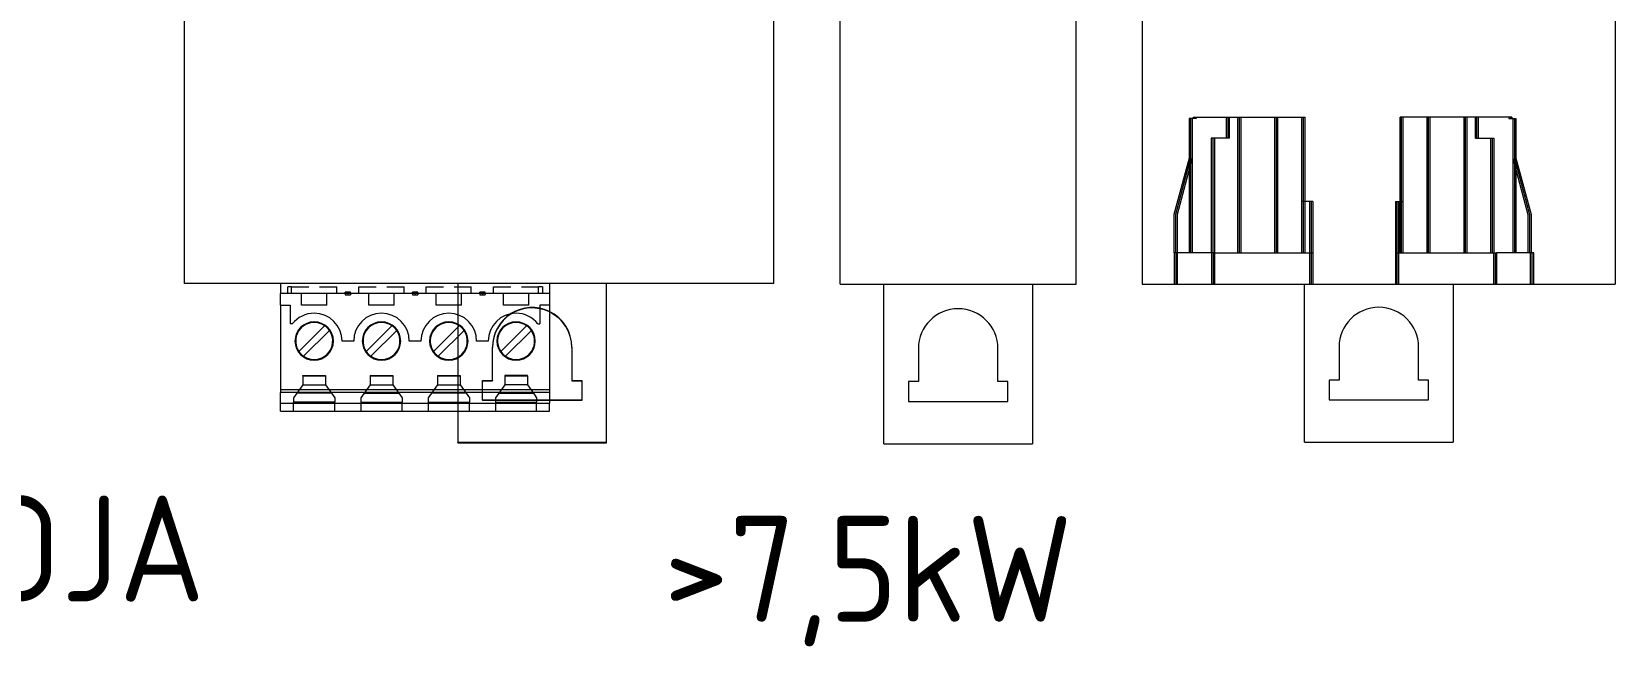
# Model space of a CAD drawing. Header units: millimetres. Extents: x 37984 to 70752, y 14140 to 37584.
# Drawn here: x 39412.1 to 39531.6, y 35637.3 to 35683.7 of the extents above; entities that cross this region are included whole.
import ezdxf

# ---------------------------------------------------------------- set-up
doc = ezdxf.new("R2010")
doc.units = ezdxf.units.MM
doc.set_wipeout_variables(frame=1)
doc.layers.add('! NO PLOT !', color=7, linetype='Continuous', true_color=0xff75dd, plot=False)
doc.layers.add('000-PI-Oprema', color=30, linetype='Continuous', lineweight=5)
doc.styles.add('PI0', font='isocpeur.ttf', dxfattribs={"width": 0.9})

# ---------------------------------------------------------------- blocks, each defined once
blk = doc.blocks.new('I35_48290130')
at = {"layer": '000-PI-Oprema'}
for p, q in [((47173.49, 36561.64), (47173.49, 36559.14)), ((47173.49, 36561.64), (47173.49, 36561.64)), ((47179.49, 36559.14), (47179.49, 36561.64)), ((47179.49, 36561.64), (47179.49, 36561.64)), ((47172.74, 36559.14), (47172.74, 36557.64)), ((47173.49, 36559.14), (47172.74, 36559.14)), ((47172.74, 36559.14), (47172.74, 36559.14)), ((47173.49, 36559.14), (47173.49, 36559.14)), ((47180.24, 36559.14), (47179.49, 36559.14)), ((47179.49, 36559.14), (47179.49, 36559.14)), ((47180.24, 36557.64), (47180.24, 36559.14)), ((47180.24, 36559.14), (47180.24, 36559.14)), ((47172.74, 36557.64), (47180.24, 36557.64)), ((47172.74, 36557.64), (47172.74, 36557.64)), ((47180.24, 36557.64), (47180.24, 36557.64)), ((47170.89, 36554.44), (47182.09, 36554.44)), ((47170.89, 36554.44), (47170.89, 36554.44)), ((47182.09, 36554.44), (47182.09, 36554.44))]:
    blk.add_line(p, q, dxfattribs=at)
blk.add_arc((47176.49, 36561.64), 3, 0, 180, dxfattribs=at)
blk.add_wipeout([(47167.59, 36656), (47185.39, 36656), (47185.39, 36566.5), (47167.59, 36566.5)]).dxf.layer = '000-PI-Oprema'
for p, q in [((47167.59, 36566.5), (47167.59, 36588.76)), ((47185.39, 36566.5), (47185.39, 36588.76)), ((47167.59, 36566.5), (47185.39, 36566.5)), ((47167.59, 36566.5), (47167.59, 36566.5)), ((47168.59, 36566.5), (47168.59, 36566.5)), ((47170.89, 36566.5), (47170.89, 36566.5)), ((47170.89, 36554.44), (47170.89, 36566.5)), ((47180.29, 36566.5), (47180.29, 36566.5)), ((47182.09, 36566.5), (47182.09, 36566.5)), ((47182.09, 36566.5), (47182.09, 36554.44)), ((47185.39, 36566.5), (47185.39, 36566.5))]:
    blk.add_line(p, q, dxfattribs=at)
blk = doc.blocks.new('P30_provjeriti')
at = {"layer": '000-PI-Oprema'}
for p, q in [((47301.49, 36608.9), (47301.48, 36608.9)), ((47301.48, 36608.9), (47301.48, 36608.9)), ((47301.49, 36608), (47301.49, 36608.9)), ((47301.49, 36608.9), (47301.49, 36608.9)), ((47321.77, 36608.9), (47301.49, 36608.9)), ((47302.02, 36608.9), (47302.02, 36608.9)), ((47302.17, 36608.9), (47302.17, 36608.9)), ((47302.31, 36608.9), (47302.31, 36608.9)), ((47302.52, 36608.9), (47302.52, 36608.9)), ((47303.07, 36608.9), (47303.07, 36608.9)), ((47303.07, 36608), (47303.07, 36608.9)), ((47303.62, 36608.9), (47303.62, 36608.9)), ((47304.42, 36608.9), (47304.42, 36608.9)), ((47304.97, 36608.9), (47304.97, 36608.9)), ((47304.97, 36608), (47304.97, 36608.9)), ((47305.52, 36608.9), (47305.52, 36608.9)), ((47305.72, 36608.9), (47305.72, 36608.9)), ((47306.56, 36609), (47306.36, 36609)), ((47306.36, 36608.9), (47306.36, 36609)), ((47306.36, 36608.9), (47306.36, 36608.8)), ((47306.36, 36608.8), (47306.76, 36608.8)), ((47306.76, 36609), (47306.56, 36609)), ((47306.56, 36608.9), (47306.56, 36609)), ((47306.56, 36608.9), (47306.56, 36608.8)), ((47306.76, 36608.9), (47306.76, 36609)), ((47306.76, 36608.9), (47306.76, 36608.8)), ((47307.39, 36608.9), (47307.39, 36608.9)), ((47307.6, 36608.9), (47307.6, 36608.9)), ((47308.15, 36608.9), (47308.15, 36608.9)), ((47308.15, 36608), (47308.15, 36608.9)), ((47308.7, 36608.9), (47308.7, 36608.9)), ((47309.5, 36608.9), (47309.5, 36608.9)), ((47310.05, 36608.9), (47310.05, 36608.9)), ((47310.05, 36608), (47310.05, 36608.9)), ((47310.6, 36608.9), (47310.6, 36608.9)), ((47310.8, 36608.9), (47310.8, 36608.9)), ((47311.64, 36609), (47311.44, 36609)), ((47311.44, 36608.9), (47311.44, 36609)), ((47311.44, 36608.9), (47311.44, 36608.8)), ((47311.44, 36608.8), (47311.84, 36608.8)), ((47311.84, 36609), (47311.64, 36609)), ((47311.64, 36608.9), (47311.64, 36609)), ((47311.64, 36608.9), (47311.64, 36608.8)), ((47311.84, 36608.9), (47311.84, 36609)), ((47311.84, 36608.9), (47311.84, 36608.8)), ((47312.47, 36608.9), (47312.47, 36608.9)), ((47312.68, 36608.9), (47312.68, 36608.9)), ((47313.23, 36608.9), (47313.23, 36608.9)), ((47313.23, 36608), (47313.23, 36608.9)), ((47313.78, 36608.9), (47313.78, 36608.9)), ((47314.58, 36608.9), (47314.58, 36608.9)), ((47315.13, 36608.9), (47315.13, 36608.9)), ((47315.13, 36608), (47315.13, 36608.9)), ((47315.68, 36608.9), (47315.68, 36608.9)), ((47315.88, 36608.9), (47315.88, 36608.9)), ((47316.72, 36609), (47316.52, 36609)), ((47316.52, 36608.9), (47316.52, 36609)), ((47316.52, 36608.9), (47316.52, 36608.8)), ((47316.52, 36608.8), (47316.92, 36608.8)), ((47316.92, 36609), (47316.72, 36609)), ((47316.72, 36608.9), (47316.72, 36609)), ((47316.72, 36608.9), (47316.72, 36608.8)), ((47316.92, 36608.9), (47316.92, 36609)), ((47316.92, 36608.9), (47316.92, 36608.8)), ((47317.55, 36608.9), (47317.55, 36608.9)), ((47317.76, 36608.9), (47317.76, 36608.9)), ((47318.31, 36608.9), (47318.31, 36608.9)), ((47318.31, 36608), (47318.31, 36608.9)), ((47318.86, 36608.9), (47318.86, 36608.9)), ((47319.66, 36608.9), (47319.66, 36608.9)), ((47320.21, 36608.9), (47320.21, 36608.9)), ((47320.21, 36608), (47320.21, 36608.9)), ((47320.76, 36608.9), (47320.76, 36608.9)), ((47320.96, 36608.9), (47320.96, 36608.9)), ((47321.11, 36608.9), (47321.11, 36608.9)), ((47321.26, 36608.9), (47321.26, 36608.9)), ((47321.77, 36608.9), (47321.77, 36608.9)), ((47321.77, 36608.9), (47321.77, 36608)), ((47321.8, 36608.9), (47321.77, 36608.9)), ((47321.8, 36608.9), (47321.8, 36608.9)), ((47301.49, 36608), (47301.49, 36601.4)), ((47301.49, 36608), (47301.49, 36608)), ((47301.49, 36608), (47302.22, 36608)), ((47302.22, 36608), (47302.22, 36608)), ((47302.22, 36608), (47302.22, 36606.6)), ((47303.07, 36608), (47303.07, 36608)), ((47304.97, 36608), (47303.07, 36608)), ((47304.97, 36608), (47304.97, 36608)), ((47308.15, 36608), (47308.15, 36608)), ((47310.05, 36608), (47308.15, 36608)), ((47310.05, 36608), (47310.05, 36608)), ((47313.23, 36608), (47313.23, 36608)), ((47315.13, 36608), (47313.23, 36608)), ((47315.13, 36608), (47315.13, 36608)), ((47318.31, 36608), (47318.31, 36608)), ((47320.21, 36608), (47318.31, 36608)), ((47320.21, 36608), (47320.21, 36608)), ((47321.77, 36608), (47321.06, 36608)), ((47321.06, 36608), (47321.06, 36606.6)), ((47321.06, 36608), (47321.06, 36608)), ((47321.77, 36608), (47321.77, 36601.4)), ((47321.77, 36608), (47321.77, 36608)), ((47302.22, 36606.6), (47302.22, 36606.6)), ((47302.37, 36606.6), (47302.22, 36606.6)), ((47302.37, 36606.6), (47302.37, 36606.6)), ((47302.87, 36604.5), (47304.81, 36606.45)), ((47303.03, 36606.29), (47303.03, 36606.29)), ((47304.81, 36606.45), (47304.81, 36606.45)), ((47309.89, 36606.45), (47307.95, 36604.5)), ((47308.11, 36606.29), (47308.11, 36606.29)), ((47309.89, 36606.45), (47309.89, 36606.45)), ((47313.03, 36604.5), (47314.97, 36606.45)), ((47313.19, 36606.29), (47313.19, 36606.29)), ((47314.97, 36606.45), (47314.97, 36606.45)), ((47320.05, 36606.45), (47318.11, 36604.5)), ((47318.27, 36606.29), (47318.27, 36606.29)), ((47320.05, 36606.45), (47320.05, 36606.45)), ((47320.91, 36606.6), (47320.91, 36606.6)), ((47320.91, 36606.6), (47321.06, 36606.6)), ((47321.06, 36606.6), (47321.06, 36606.6)), ((47305.17, 36606.1), (47303.22, 36604.15)), ((47305.17, 36606.1), (47305.17, 36606.1)), ((47306.12, 36605.3), (47306.12, 36605.3)), ((47307, 36605.3), (47306.12, 36605.3)), ((47307, 36605.3), (47307, 36605.3)), ((47310.25, 36606.1), (47308.3, 36604.15)), ((47310.25, 36606.1), (47310.25, 36606.1)), ((47311.2, 36605.3), (47311.2, 36605.3)), ((47312.08, 36605.3), (47311.2, 36605.3)), ((47312.08, 36605.3), (47312.08, 36605.3)), ((47315.33, 36606.1), (47313.38, 36604.15)), ((47315.33, 36606.1), (47315.33, 36606.1)), ((47316.28, 36605.3), (47316.28, 36605.3)), ((47317.16, 36605.3), (47316.28, 36605.3)), ((47317.16, 36605.3), (47317.16, 36605.3)), ((47320.41, 36606.1), (47318.46, 36604.15)), ((47320.41, 36606.1), (47320.41, 36606.1)), ((47302.87, 36604.5), (47302.87, 36604.5)), ((47303.22, 36604.15), (47303.22, 36604.15)), ((47305.01, 36604.31), (47305.01, 36604.31)), ((47307.95, 36604.5), (47307.95, 36604.5)), ((47308.3, 36604.15), (47308.3, 36604.15)), ((47310.09, 36604.31), (47310.09, 36604.31)), ((47313.03, 36604.5), (47313.03, 36604.5)), ((47313.38, 36604.15), (47313.38, 36604.15)), ((47315.17, 36604.31), (47315.17, 36604.31)), ((47317.47, 36602.33), (47317.47, 36604.83)), ((47318.11, 36604.5), (47318.11, 36604.5)), ((47318.46, 36604.15), (47318.46, 36604.15)), ((47320.25, 36604.31), (47320.25, 36604.31)), ((47323.47, 36604.83), (47323.47, 36602.33)), ((47303.16, 36602.67), (47303.16, 36602.7)), ((47303.16, 36602.7), (47304.88, 36602.7)), ((47303.16, 36602.7), (47303.16, 36602.7)), ((47304.88, 36602.7), (47304.88, 36602.67)), ((47304.88, 36602.7), (47304.88, 36602.7)), ((47308.24, 36602.7), (47309.96, 36602.7)), ((47308.24, 36602.7), (47308.24, 36602.7)), ((47308.24, 36602.7), (47308.24, 36602.67)), ((47309.96, 36602.7), (47309.96, 36602.7)), ((47309.96, 36602.7), (47309.96, 36602.67)), ((47313.32, 36602.7), (47313.32, 36602.7)), ((47313.32, 36602.7), (47313.32, 36602.67)), ((47313.32, 36602.7), (47315.04, 36602.7)), ((47315.04, 36602.7), (47315.04, 36602.7)), ((47315.04, 36602.7), (47315.04, 36602.67)), ((47320.12, 36602.7), (47318.4, 36602.7)), ((47318.4, 36602.7), (47318.4, 36602.7)), ((47318.4, 36602.7), (47318.4, 36602.67)), ((47320.12, 36602.7), (47320.12, 36602.7)), ((47320.12, 36602.67), (47320.12, 36602.7)), ((47321.77, 36601.6), (47301.49, 36601.6)), ((47303.16, 36602), (47302.71, 36601.37)), ((47303.16, 36602.67), (47304.88, 36602.67)), ((47303.16, 36602.67), (47303.16, 36602)), ((47303.16, 36602), (47303.16, 36602)), ((47303.16, 36602), (47304.88, 36602)), ((47304.88, 36602.67), (47304.88, 36602)), ((47304.88, 36602), (47305.32, 36601.37)), ((47304.88, 36602), (47304.88, 36602)), ((47308.24, 36602), (47307.79, 36601.37)), ((47308.24, 36602.67), (47309.96, 36602.67)), ((47308.24, 36602.67), (47308.24, 36602)), ((47308.24, 36602), (47308.24, 36602)), ((47308.24, 36602), (47309.96, 36602)), ((47309.96, 36602.67), (47309.96, 36602)), ((47309.96, 36602), (47310.4, 36601.37)), ((47309.96, 36602), (47309.96, 36602)), ((47313.32, 36602), (47312.87, 36601.37)), ((47313.32, 36602.67), (47313.32, 36602)), ((47313.32, 36602.67), (47315.04, 36602.67)), ((47313.32, 36602), (47313.32, 36602)), ((47313.32, 36602), (47315.04, 36602)), ((47315.04, 36602.67), (47315.04, 36602)), ((47315.04, 36602), (47315.48, 36601.37)), ((47315.04, 36602), (47315.04, 36602)), ((47316.72, 36602.33), (47317.47, 36602.33)), ((47316.72, 36600.83), (47316.72, 36602.33)), ((47316.72, 36602.3), (47317.47, 36602.3)), ((47317.47, 36602.33), (47317.47, 36602.3)), ((47318.4, 36602), (47317.95, 36601.37)), ((47318.4, 36602.67), (47318.4, 36602)), ((47318.4, 36602.67), (47320.12, 36602.67)), ((47320.12, 36602), (47318.4, 36602)), ((47318.4, 36602), (47318.4, 36602)), ((47320.12, 36602.67), (47320.12, 36602)), ((47320.12, 36602), (47320.56, 36601.37)), ((47320.12, 36602), (47320.12, 36602)), ((47323.47, 36602.33), (47324.22, 36602.33)), ((47323.47, 36602.33), (47323.47, 36602.3)), ((47323.47, 36602.3), (47324.22, 36602.3)), ((47324.22, 36602.33), (47324.22, 36600.83)), ((47301.49, 36601.4), (47301.49, 36601.4)), ((47321.77, 36601.4), (47301.49, 36601.4)), ((47301.49, 36600.6), (47301.49, 36601.4)), ((47301.49, 36600), (47301.49, 36600.6)), ((47301.49, 36600.6), (47321.77, 36600.6)), ((47302.71, 36601.37), (47302.47, 36601.01)), ((47302.47, 36601.01), (47302.47, 36601.01)), ((47302.47, 36601.01), (47302.47, 36600.67)), ((47302.47, 36600), (47302.47, 36600.67)), ((47305.57, 36600.67), (47302.47, 36600.67)), ((47305.32, 36601.37), (47302.71, 36601.37)), ((47305.32, 36601.37), (47305.57, 36601.01)), ((47305.57, 36601.01), (47305.57, 36601.01)), ((47305.57, 36601.01), (47305.57, 36600.67)), ((47305.57, 36600), (47305.57, 36600.67)), ((47307.79, 36601.37), (47307.55, 36601.01)), ((47307.55, 36601.01), (47307.55, 36601.01)), ((47307.55, 36601.01), (47307.55, 36600.67)), ((47307.55, 36600.67), (47307.55, 36600)), ((47307.55, 36600.67), (47310.65, 36600.67)), ((47307.79, 36601.37), (47310.4, 36601.37)), ((47310.4, 36601.37), (47310.65, 36601.01)), ((47310.65, 36601.01), (47310.65, 36600.67)), ((47310.65, 36601.01), (47310.65, 36601.01)), ((47310.65, 36600), (47310.65, 36600.67)), ((47312.87, 36601.37), (47312.63, 36601.01)), ((47312.63, 36601.01), (47312.63, 36601.01)), ((47312.63, 36601.01), (47312.63, 36600.67)), ((47312.63, 36600.67), (47312.63, 36600)), ((47312.63, 36600.67), (47315.73, 36600.67)), ((47315.48, 36601.37), (47312.87, 36601.37)), ((47315.48, 36601.37), (47315.73, 36601.01)), ((47315.73, 36601.01), (47315.73, 36601.01)), ((47315.73, 36601.01), (47315.73, 36600.67)), ((47315.73, 36600), (47315.73, 36600.67)), ((47316.72, 36600.83), (47316.72, 36600.8)), ((47321.77, 36600.83), (47316.72, 36600.83)), ((47324.22, 36600.8), (47316.72, 36600.8)), ((47317.95, 36601.37), (47317.71, 36601.01)), ((47317.71, 36601.01), (47317.71, 36601.01)), ((47317.71, 36601.01), (47317.71, 36600.67)), ((47317.71, 36600.67), (47317.71, 36600)), ((47317.71, 36600.67), (47320.81, 36600.67)), ((47317.95, 36601.37), (47320.56, 36601.37)), ((47320.56, 36601.37), (47320.81, 36601.01)), ((47320.81, 36601.01), (47320.81, 36601.01)), ((47320.81, 36601.01), (47320.81, 36600.67)), ((47320.81, 36600), (47320.81, 36600.67)), ((47321.77, 36601.4), (47321.77, 36601.4)), ((47321.77, 36601.4), (47321.77, 36600.6)), ((47324.22, 36600.83), (47321.77, 36600.83)), ((47321.77, 36600), (47321.77, 36600.6)), ((47324.22, 36600.83), (47324.22, 36600.8)), ((47301.49, 36600), (47301.49, 36600)), ((47301.49, 36600), (47321.77, 36600)), ((47302.47, 36600), (47302.47, 36600)), ((47305.57, 36600), (47305.57, 36600)), ((47307.55, 36600), (47307.55, 36600)), ((47310.65, 36600), (47310.65, 36600)), ((47312.63, 36600), (47312.63, 36600)), ((47314.87, 36600), (47314.87, 36597.63)), ((47315.73, 36600), (47315.73, 36600)), ((47317.71, 36600), (47317.71, 36600)), ((47320.81, 36600), (47320.81, 36600)), ((47321.77, 36600), (47321.77, 36600)), ((47326.07, 36597.63), (47314.87, 36597.63)), ((47314.87, 36597.6), (47314.87, 36597.63)), ((47314.87, 36597.6), (47326.07, 36597.6)), ((47326.07, 36597.6), (47326.07, 36597.63))]:
    blk.add_line(p, q, dxfattribs=at)
for centre, radius, start, end in [((47304.02, 36605.3), 2.1, 90, 141.7534), ((47304.02, 36605.3), 1.45, 90, 270), ((47304.02, 36605.3), 1.4, 135, 214.7134), ((47304.02, 36605.3), 1.4, 55.2866, 135), ((47304.02, 36605.3), 2.1, 0, 90), ((47304.02, 36605.3), 1.45, 270, 90), ((47304.02, 36605.3), 1.4, 34.7135, 55.2866), ((47309.1, 36605.3), 2.1, 90, 180), ((47309.1, 36605.3), 1.45, 90, 270), ((47309.1, 36605.3), 1.4, 135, 214.7134), ((47309.1, 36605.3), 1.4, 55.2866, 135), ((47309.1, 36605.3), 2.1, 0, 90), ((47309.1, 36605.3), 1.45, 270, 90), ((47309.1, 36605.3), 1.4, 34.7135, 55.2866), ((47314.18, 36605.3), 2.1, 90, 180), ((47314.18, 36605.3), 1.45, 90, 270), ((47314.18, 36605.3), 1.4, 135, 214.7134), ((47314.18, 36605.3), 1.4, 55.2866, 135), ((47314.18, 36605.3), 2.1, 0, 90), ((47314.18, 36605.3), 1.45, 270, 90), ((47314.18, 36605.3), 1.4, 34.7135, 55.2866), ((47319.26, 36605.3), 2.1, 90, 180), ((47319.26, 36605.3), 1.45, 90, 270), ((47319.26, 36605.3), 1.4, 135, 214.7134), ((47319.26, 36605.3), 1.4, 55.2866, 135), ((47319.26, 36605.3), 2.1, 38.2467, 90), ((47319.26, 36605.3), 1.45, 270, 90), ((47319.26, 36605.3), 1.4, 34.7135, 55.2866), ((47304.02, 36605.3), 1.4, 315, 34.7135), ((47309.1, 36605.3), 1.4, 315, 34.7135), ((47314.18, 36605.3), 1.4, 315, 34.7135), ((47319.26, 36605.3), 1.4, 315, 34.7135), ((47304.02, 36605.3), 1.4, 214.7134, 235.2866), ((47304.02, 36605.3), 1.4, 235.2866, 315), ((47309.1, 36605.3), 1.4, 214.7134, 235.2866), ((47309.1, 36605.3), 1.4, 235.2866, 315), ((47314.18, 36605.3), 1.4, 214.7134, 235.2866), ((47314.18, 36605.3), 1.4, 235.2866, 315), ((47319.26, 36605.3), 1.4, 214.7134, 235.2866), ((47319.26, 36605.3), 1.4, 235.2866, 315)]:
    blk.add_arc(centre, radius, start, end, dxfattribs=at)
for centre, start_param, end_param in [((47320.47, 36604.83), -2.018985, 0), ((47320.47, 36604.8), -2.018985, 0), ((47320.47, 36604.83), 3.141593, 4.264201), ((47320.47, 36604.8), -3.141593, -2.018985)]:
    blk.add_ellipse(centre, major_axis=(-3, 0), ratio=0.999962, start_param=start_param, end_param=end_param, dxfattribs=at)
blk.add_wipeout([(47294.22, 36699.15), (47338.72, 36699.15), (47338.72, 36609.65), (47294.22, 36609.65)]).dxf.layer = '000-PI-Oprema'
for p, q in [((47294.22, 36631.89), (47294.22, 36609.65)), ((47338.72, 36609.65), (47338.72, 36631.89)), ((47294.22, 36609.65), (47294.22, 36609.65)), ((47338.72, 36609.65), (47294.22, 36609.65)), ((47301.48, 36609.65), (47301.48, 36609.65)), ((47301.48, 36609.65), (47301.48, 36608.9)), ((47302.31, 36609.4), (47302.02, 36609.4)), ((47302.02, 36608.9), (47302.02, 36609.4)), ((47302.31, 36608.9), (47302.31, 36609.4)), ((47302.31, 36609.4), (47303.62, 36609.4)), ((47304.42, 36609.4), (47305.72, 36609.4)), ((47305.72, 36608.9), (47305.72, 36609.4)), ((47307.39, 36608.9), (47307.39, 36609.4)), ((47307.39, 36609.4), (47308.7, 36609.4)), ((47309.5, 36609.4), (47310.8, 36609.4)), ((47310.8, 36608.9), (47310.8, 36609.4)), ((47312.47, 36608.9), (47312.47, 36609.4)), ((47312.47, 36609.4), (47313.78, 36609.4)), ((47314.58, 36609.4), (47315.88, 36609.4)), ((47314.87, 36609.65), (47314.87, 36609.65)), ((47314.87, 36609.65), (47314.87, 36600)), ((47315.88, 36608.9), (47315.88, 36609.4)), ((47317.55, 36608.9), (47317.55, 36609.4)), ((47317.55, 36609.4), (47318.86, 36609.4)), ((47319.66, 36609.4), (47320.96, 36609.4)), ((47320.96, 36608.9), (47320.96, 36609.4)), ((47321.26, 36609.4), (47320.96, 36609.4)), ((47321.26, 36609.4), (47321.26, 36608.9)), ((47321.8, 36609.65), (47321.8, 36609.65)), ((47321.8, 36608.9), (47321.8, 36609.65)), ((47326.07, 36609.65), (47326.07, 36609.65)), ((47326.07, 36597.63), (47326.07, 36609.65)), ((47338.72, 36609.65), (47338.72, 36609.65))]:
    blk.add_line(p, q, dxfattribs=at)
blk = doc.blocks.new('Socomec I-60')
at = {"layer": '000-PI-Oprema'}
for p, q in [((14.85, -49.5), (14.85, -52)), ((14.85, -49.5), (14.85, -49.5)), ((20.85, -52), (20.85, -49.5)), ((20.85, -49.5), (20.85, -49.5)), ((14.1, -52), (14.1, -53.5)), ((14.85, -52), (14.1, -52)), ((14.1, -52), (14.1, -52)), ((14.85, -52), (14.85, -52)), ((21.6, -52), (20.85, -52)), ((20.85, -52), (20.85, -52)), ((21.6, -53.5), (21.6, -52)), ((21.6, -52), (21.6, -52)), ((14.1, -53.5), (21.6, -53.5)), ((14.1, -53.5), (14.1, -53.5)), ((21.6, -53.5), (21.6, -53.5)), ((12.25, -56.7), (23.45, -56.7)), ((12.25, -56.7), (12.25, -56.7)), ((23.45, -56.7), (23.45, -56.7))]:
    blk.add_line(p, q, dxfattribs=at)
blk.add_arc((17.85, -49.5), 3, 0, 180, dxfattribs=at)
blk.add_wipeout([(0, 44.75), (35.7, 44.75), (35.7, -44.75), (0, -44.75)]).dxf.layer = '000-PI-Oprema'
for p, q in [((0, -22.5), (0, -44.75)), ((35.7, -22.5), (35.7, -44.75)), ((3.53, -32.24), (3.53, -32.24)), ((3.53, -32.24), (3.53, -42.39)), ((3.83, -32.24), (3.53, -32.24)), ((3.65, -32.24), (3.65, -32.24)), ((3.65, -32.24), (3.65, -42.39)), ((3.77, -32.24), (3.77, -32.24)), ((3.77, -32.24), (3.77, -42.39)), ((3.83, -32.14), (3.83, -32.14)), ((3.83, -32.14), (3.83, -32.24)), ((3.83, -32.14), (6.35, -32.14)), ((3.95, -32.24), (3.83, -32.24)), ((3.83, -32.24), (3.83, -32.24)), ((3.95, -32.14), (3.95, -32.14)), ((3.95, -32.14), (3.95, -32.24)), ((3.95, -32.24), (3.95, -32.24)), ((4.07, -32.24), (3.95, -32.24)), ((4.07, -32.14), (4.07, -32.14)), ((4.07, -32.14), (4.07, -32.24)), ((4.07, -32.24), (4.07, -32.24)), ((6.35, -32.14), (6.35, -32.14)), ((6.35, -33.72), (6.35, -32.14)), ((6.35, -32.14), (6.35, -32.14)), ((6.35, -32.14), (7.21, -32.14)), ((6.47, -32.14), (6.47, -32.14)), ((6.47, -33.72), (6.47, -32.14)), ((6.47, -32.14), (6.47, -32.14)), ((6.59, -32.14), (6.59, -32.14)), ((6.59, -33.72), (6.59, -32.14)), ((6.59, -32.14), (6.59, -32.14)), ((7.21, -32.14), (7.21, -32.14)), ((7.21, -42.39), (7.21, -32.14)), ((7.21, -32.14), (10, -32.14)), ((7.21, -32.14), (7.21, -32.14)), ((7.33, -32.14), (7.33, -32.14)), ((7.33, -42.39), (7.33, -32.14)), ((7.33, -32.14), (7.33, -32.14)), ((7.45, -32.14), (7.45, -32.14)), ((7.45, -42.39), (7.45, -32.14)), ((7.45, -32.14), (7.45, -32.14)), ((10, -42.39), (10, -32.14)), ((10, -32.14), (10, -32.14)), ((10, -32.14), (10, -32.14)), ((10, -32.14), (12.04, -32.14)), ((10.12, -42.39), (10.12, -32.14)), ((10.12, -32.14), (10.12, -32.14)), ((10.12, -32.14), (10.12, -32.14)), ((10.24, -42.39), (10.24, -32.14)), ((10.24, -32.14), (10.24, -32.14)), ((10.24, -32.14), (10.24, -32.14)), ((12.04, -32.14), (12.16, -32.14)), ((12.04, -42.39), (12.04, -32.14)), ((12.04, -32.14), (12.04, -32.14)), ((12.16, -42.39), (12.16, -32.14)), ((12.16, -32.14), (12.16, -32.14)), ((12.16, -32.14), (12.28, -32.14)), ((12.28, -42.39), (12.28, -32.14)), ((12.28, -32.14), (12.28, -32.14)), ((19.45, -42.39), (19.45, -32.14)), ((19.57, -32.14), (19.45, -32.14)), ((19.45, -32.14), (19.45, -32.14)), ((19.57, -42.39), (19.57, -32.14)), ((19.69, -32.14), (19.57, -32.14)), ((19.57, -32.14), (19.57, -32.14)), ((19.69, -42.39), (19.69, -32.14)), ((21.73, -32.14), (19.69, -32.14)), ((19.69, -32.14), (19.69, -32.14)), ((21.49, -42.39), (21.49, -32.14)), ((21.49, -32.14), (21.49, -32.14)), ((21.49, -32.14), (21.49, -32.14)), ((21.61, -42.39), (21.61, -32.14)), ((21.61, -32.14), (21.61, -32.14)), ((21.61, -32.14), (21.61, -32.14)), ((21.73, -42.39), (21.73, -32.14)), ((24.52, -32.14), (21.73, -32.14)), ((21.73, -32.14), (21.73, -32.14)), ((21.73, -32.14), (21.73, -32.14)), ((24.28, -42.39), (24.28, -32.14)), ((24.28, -32.14), (24.28, -32.14)), ((24.28, -32.14), (24.28, -32.14)), ((24.4, -42.39), (24.4, -32.14)), ((24.4, -32.14), (24.4, -32.14)), ((24.4, -32.14), (24.4, -32.14)), ((25.38, -32.14), (24.52, -32.14)), ((24.52, -42.39), (24.52, -32.14)), ((24.52, -32.14), (24.52, -32.14)), ((24.52, -32.14), (24.52, -32.14)), ((25.14, -33.72), (25.14, -32.14)), ((25.14, -32.14), (25.14, -32.14)), ((25.14, -32.14), (25.14, -32.14)), ((25.26, -33.72), (25.26, -32.14)), ((25.26, -32.14), (25.26, -32.14)), ((25.26, -32.14), (25.26, -32.14)), ((25.38, -33.72), (25.38, -32.14)), ((25.38, -32.14), (25.38, -32.14)), ((25.38, -32.14), (25.38, -32.14)), ((27.9, -32.14), (25.38, -32.14)), ((27.66, -32.14), (27.66, -32.24)), ((27.66, -32.14), (27.66, -32.14)), ((27.66, -32.24), (27.66, -32.24)), ((27.66, -32.24), (27.78, -32.24)), ((27.78, -32.14), (27.78, -32.24)), ((27.78, -32.14), (27.78, -32.14)), ((27.78, -32.24), (27.78, -32.24)), ((27.78, -32.24), (27.9, -32.24)), ((27.9, -32.14), (27.9, -32.24)), ((27.9, -32.14), (27.9, -32.14)), ((27.9, -32.24), (27.9, -32.24)), ((27.9, -32.24), (28.2, -32.24)), ((27.96, -32.24), (27.96, -42.39)), ((27.96, -32.24), (27.96, -32.24)), ((28.08, -32.24), (28.08, -42.39)), ((28.08, -32.24), (28.08, -32.24)), ((28.2, -32.24), (28.2, -42.39)), ((28.2, -32.24), (28.2, -32.24)), ((5.21, -33.72), (5.21, -33.72)), ((6.35, -33.72), (5.21, -33.72)), ((5.21, -33.72), (5.21, -33.72)), ((5.21, -33.72), (5.21, -42.39)), ((5.33, -33.72), (5.33, -33.72)), ((5.33, -33.72), (5.33, -33.72)), ((5.33, -33.72), (5.33, -42.39)), ((5.45, -33.72), (5.45, -33.72)), ((5.45, -33.72), (5.45, -33.72)), ((5.45, -33.72), (5.45, -42.39)), ((6.47, -33.72), (6.35, -33.72)), ((6.35, -33.72), (6.35, -33.72)), ((6.35, -33.72), (6.35, -33.72)), ((6.47, -33.72), (6.47, -33.72)), ((6.47, -33.72), (6.47, -33.72)), ((6.59, -33.72), (6.47, -33.72)), ((6.59, -33.72), (6.59, -33.72)), ((6.59, -33.72), (6.59, -33.72)), ((25.14, -33.72), (25.14, -33.72)), ((25.14, -33.72), (25.26, -33.72)), ((25.14, -33.72), (25.14, -33.72)), ((25.26, -33.72), (25.26, -33.72)), ((25.26, -33.72), (25.38, -33.72)), ((25.26, -33.72), (25.26, -33.72)), ((25.38, -33.72), (25.38, -33.72)), ((25.38, -33.72), (26.52, -33.72)), ((25.38, -33.72), (25.38, -33.72)), ((26.28, -33.72), (26.28, -33.72)), ((26.28, -33.72), (26.28, -33.72)), ((26.28, -33.72), (26.28, -42.39)), ((26.4, -33.72), (26.4, -33.72)), ((26.4, -33.72), (26.4, -33.72)), ((26.4, -33.72), (26.4, -42.39)), ((26.52, -33.72), (26.52, -33.72)), ((26.52, -33.72), (26.52, -33.72)), ((26.52, -33.72), (26.52, -42.39)), ((3.53, -35.23), (2.39, -39.49)), ((3.65, -35.23), (2.51, -39.49)), ((3.77, -35.23), (2.63, -39.49)), ((3.53, -35.23), (3.53, -35.23)), ((3.65, -35.23), (3.65, -35.23)), ((3.77, -35.23), (3.77, -35.23)), ((27.96, -35.23), (29.1, -39.49)), ((27.96, -35.23), (27.96, -35.23)), ((28.08, -35.23), (29.22, -39.49)), ((28.08, -35.23), (28.08, -35.23)), ((28.2, -35.23), (29.34, -39.49)), ((28.2, -35.23), (28.2, -35.23)), ((12.86, -38.51), (12.04, -38.51)), ((12.04, -38.51), (12.04, -38.51)), ((12.16, -38.51), (12.16, -38.51)), ((12.28, -38.51), (12.28, -38.51)), ((12.63, -38.51), (12.63, -42.39)), ((12.63, -38.51), (12.63, -38.51)), ((12.74, -38.51), (12.74, -42.39)), ((12.74, -38.51), (12.74, -38.51)), ((12.86, -38.51), (12.86, -42.39)), ((12.86, -38.51), (12.86, -38.51)), ((19.1, -38.51), (19.1, -38.51)), ((19.1, -38.51), (19.1, -42.39)), ((19.1, -38.51), (19.22, -38.51)), ((19.22, -38.51), (19.22, -38.51)), ((19.22, -38.51), (19.22, -42.39)), ((19.22, -38.51), (19.34, -38.51)), ((19.34, -38.51), (19.34, -38.51)), ((19.34, -38.51), (19.34, -42.39)), ((19.34, -38.51), (19.69, -38.51)), ((19.45, -38.51), (19.45, -38.51)), ((19.57, -38.51), (19.57, -38.51)), ((19.69, -38.51), (19.69, -38.51)), ((2.39, -39.49), (2.39, -39.49)), ((2.39, -39.49), (2.39, -42.39)), ((2.51, -39.49), (2.51, -39.49)), ((2.51, -39.49), (2.51, -42.39)), ((2.63, -39.49), (2.63, -39.49)), ((2.63, -39.49), (2.63, -42.39)), ((29.1, -39.49), (29.1, -39.49)), ((29.1, -39.49), (29.1, -42.39)), ((29.22, -39.49), (29.22, -39.49)), ((29.22, -39.49), (29.22, -42.39)), ((29.34, -39.49), (29.34, -39.49)), ((29.34, -39.49), (29.34, -42.39)), ((2.66, -42.39), (2.39, -42.39)), ((2.39, -42.39), (2.39, -42.39)), ((2.43, -42.39), (2.43, -42.39)), ((2.43, -44.75), (2.43, -42.39)), ((2.51, -42.39), (2.51, -42.39)), ((2.55, -42.39), (2.55, -42.39)), ((2.55, -42.39), (2.55, -42.39)), ((2.55, -42.39), (2.55, -42.39)), ((2.55, -44.75), (2.55, -42.39)), ((2.63, -42.39), (2.63, -42.39)), ((5.46, -42.39), (2.66, -42.39)), ((2.66, -42.39), (2.66, -42.39)), ((2.66, -42.39), (2.66, -42.39)), ((2.66, -42.39), (2.66, -42.39)), ((2.66, -44.75), (2.66, -42.39)), ((3.53, -42.39), (3.53, -42.39)), ((3.53, -42.39), (3.53, -42.39)), ((3.65, -42.39), (3.65, -42.39)), ((3.65, -42.39), (3.65, -42.39)), ((3.77, -42.39), (3.77, -42.39)), ((3.77, -42.39), (3.77, -42.39)), ((5.21, -42.39), (5.21, -42.39)), ((5.21, -42.39), (5.21, -42.39)), ((5.23, -42.39), (5.23, -44.75)), ((5.23, -42.39), (5.23, -44.75)), ((5.33, -42.39), (5.33, -42.39)), ((5.33, -42.39), (5.33, -42.39)), ((5.35, -42.39), (5.35, -44.75)), ((5.35, -42.39), (5.35, -44.75)), ((5.45, -42.39), (5.45, -42.39)), ((5.45, -42.39), (5.45, -42.39)), ((5.46, -42.39), (12.86, -42.39)), ((5.46, -42.39), (5.46, -44.75)), ((5.46, -42.39), (5.46, -44.75)), ((7.21, -42.39), (7.21, -42.39)), ((7.21, -42.39), (7.21, -42.39)), ((7.33, -42.39), (7.33, -42.39)), ((7.33, -42.39), (7.33, -42.39)), ((7.45, -42.39), (7.45, -42.39)), ((7.45, -42.39), (7.45, -42.39)), ((10, -42.39), (10, -42.39)), ((10, -42.39), (10, -42.39)), ((10.12, -42.39), (10.12, -42.39)), ((10.12, -42.39), (10.12, -42.39)), ((10.24, -42.39), (10.24, -42.39)), ((10.24, -42.39), (10.24, -42.39)), ((12.04, -42.39), (12.04, -42.39)), ((12.04, -42.39), (12.04, -42.39)), ((12.16, -42.39), (12.16, -42.39)), ((12.16, -42.39), (12.16, -42.39)), ((12.28, -42.39), (12.28, -42.39)), ((12.28, -42.39), (12.28, -42.39)), ((12.63, -42.39), (12.63, -44.75)), ((12.63, -42.39), (12.63, -42.39)), ((12.63, -42.39), (12.63, -42.39)), ((12.74, -42.39), (12.74, -44.75)), ((12.74, -42.39), (12.74, -42.39)), ((12.74, -42.39), (12.74, -42.39)), ((12.86, -42.39), (12.86, -42.39)), ((12.86, -42.39), (12.86, -44.75)), ((12.86, -42.39), (12.86, -42.39)), ((19.1, -42.39), (19.1, -44.75)), ((19.1, -42.39), (19.22, -42.39)), ((19.1, -42.39), (19.1, -42.39)), ((19.1, -42.39), (19.1, -42.39)), ((19.22, -42.39), (19.22, -44.75)), ((19.22, -42.39), (19.34, -42.39)), ((19.22, -42.39), (19.22, -42.39)), ((19.22, -42.39), (19.22, -42.39)), ((19.34, -42.39), (19.34, -44.75)), ((19.34, -42.39), (26.74, -42.39)), ((19.34, -42.39), (19.34, -42.39)), ((19.34, -42.39), (19.34, -42.39)), ((19.45, -42.39), (19.45, -42.39)), ((19.45, -42.39), (19.45, -42.39)), ((19.57, -42.39), (19.57, -42.39)), ((19.57, -42.39), (19.57, -42.39)), ((19.69, -42.39), (19.69, -42.39)), ((19.69, -42.39), (19.69, -42.39)), ((21.49, -42.39), (21.49, -42.39)), ((21.49, -42.39), (21.49, -42.39)), ((21.61, -42.39), (21.61, -42.39)), ((21.61, -42.39), (21.61, -42.39)), ((21.73, -42.39), (21.73, -42.39)), ((21.73, -42.39), (21.73, -42.39)), ((24.28, -42.39), (24.28, -42.39)), ((24.28, -42.39), (24.28, -42.39)), ((24.4, -42.39), (24.4, -42.39)), ((24.4, -42.39), (24.4, -42.39)), ((24.52, -42.39), (24.52, -42.39)), ((24.52, -42.39), (24.52, -42.39)), ((26.28, -42.39), (26.28, -42.39)), ((26.28, -42.39), (26.28, -42.39)), ((26.4, -42.39), (26.4, -42.39)), ((26.4, -42.39), (26.4, -42.39)), ((26.5, -42.39), (26.5, -44.75)), ((26.5, -42.39), (26.5, -44.75)), ((26.52, -42.39), (26.52, -42.39)), ((26.52, -42.39), (26.52, -42.39)), ((26.62, -42.39), (26.62, -44.75)), ((26.62, -42.39), (26.62, -44.75)), ((26.74, -42.39), (26.74, -44.75)), ((26.74, -42.39), (26.74, -44.75)), ((29.54, -42.39), (26.74, -42.39)), ((27.96, -42.39), (27.96, -42.39)), ((27.96, -42.39), (27.96, -42.39)), ((28.08, -42.39), (28.08, -42.39)), ((28.08, -42.39), (28.08, -42.39)), ((28.2, -42.39), (28.2, -42.39)), ((28.2, -42.39), (28.2, -42.39)), ((29.1, -42.39), (29.1, -42.39)), ((29.22, -42.39), (29.22, -42.39)), ((29.3, -44.75), (29.3, -42.39)), ((29.3, -42.39), (29.3, -42.39)), ((29.34, -42.39), (29.34, -42.39)), ((29.42, -44.75), (29.42, -42.39)), ((29.42, -42.39), (29.42, -42.39)), ((29.54, -44.75), (29.54, -42.39)), ((29.54, -42.39), (29.54, -42.39)), ((0, -44.75), (35.7, -44.75)), ((0, -44.75), (0, -44.75)), ((2.43, -44.75), (2.43, -44.75)), ((2.55, -44.75), (2.55, -44.75)), ((2.66, -44.75), (2.66, -44.75)), ((12.25, -44.75), (12.25, -44.75)), ((12.25, -56.7), (12.25, -44.75)), ((12.63, -44.75), (12.63, -44.75)), ((12.74, -44.75), (12.74, -44.75)), ((12.86, -44.75), (12.86, -44.75)), ((19.1, -44.75), (19.1, -44.75)), ((19.22, -44.75), (19.22, -44.75)), ((19.34, -44.75), (19.34, -44.75)), ((23.45, -44.75), (23.45, -44.75)), ((23.45, -44.75), (23.45, -56.7)), ((29.3, -44.75), (29.3, -44.75)), ((29.42, -44.75), (29.42, -44.75)), ((29.54, -44.75), (29.54, -44.75)), ((35.7, -44.75), (35.7, -44.75))]:
    blk.add_line(p, q, dxfattribs=at)

msp = doc.modelspace()

# ---------------------------------------------------------------- block references
at = {"layer": '000-PI-Oprema'}
for name, p in [('P30_provjeriti', (-7870.596, -944.946)), ('I35_48290130', (-7694.465, -901.845)), ('Socomec I-60', (39495.922, 35709.406))]:
    msp.add_blockref(name, p, dxfattribs=at)

# ---------------------------------------------------------------- texts
at = {"layer": '! NO PLOT !', "char_height": 8, "attachment_point": 5, "style": 'PI0'}
for s, insert, width in [('{\\fISOCPEUR|b0|i0|c238|p34;ZAŠTITA OD ZEMLJOSPOJA}', (39364.246, 35644.669), 202.05953), ('{\\fISOCPEUR|b0|i0|c238|p34;>7,5kW}', (39475.259, 35642.219), 135.16262)]:
    msp.add_mtext(s, dxfattribs=dict(at, insert=insert, width=width))

doc.saveas('drawing.dxf')
